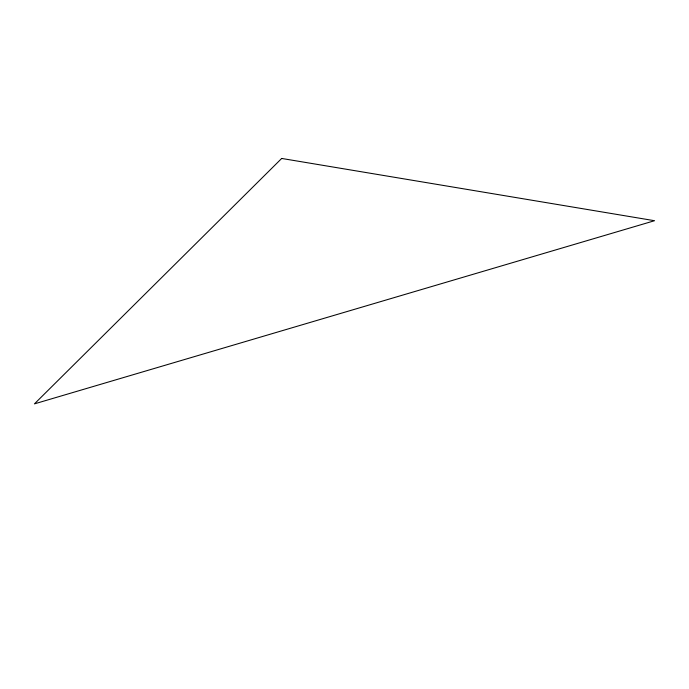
<?xml version="1.0" encoding="UTF-8"?>
<svg xmlns="http://www.w3.org/2000/svg" width="689" height="689" viewBox="0 0 689 689"><rect width="100%" height="100%" fill="white"/><g stroke="black" fill="none" stroke-linecap="round" stroke-linejoin="round"><path stroke-width="1.03" d="M281.689 158.453L34.45 403.866L654.55 220.713L281.689 158.453"/></g></svg>
